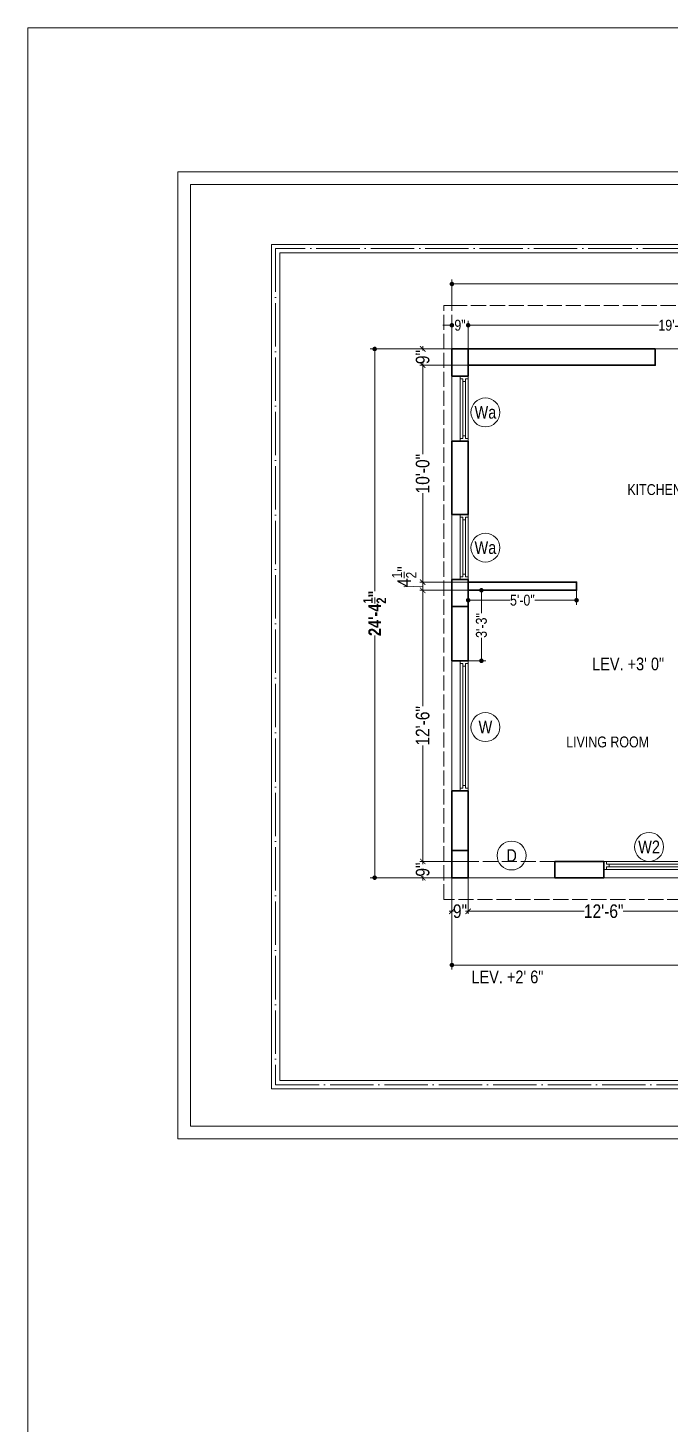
# Model space of a CAD drawing. Header units: millimetres. Extents: x 56222 to 154870, y -176352 to -121287.
# Drawn here: x 147873 to 148228, y -175580 to -174808 of the extents above; entities that cross this region are included whole.
import ezdxf

# ---------------------------------------------------------------- set-up
doc = ezdxf.new("R2010")
doc.units = ezdxf.units.MM
doc.header["$MEASUREMENT"] = 0
doc.header["$PDMODE"] = 35
doc.linetypes.add('ACAD_ISO02W100', pattern=[15, 12, -3])
doc.linetypes.add('ACAD_ISO04W100', pattern=[30, 24, -3, 0, -3])
doc.layers.get('Defpoints').update_dxf_attribs({"color": 220})
for name, color, linetype, lineweight in [('CENTERLINE ( COLUMN ) ~ DIM', 7, 'Continuous', 9), ('COLUMN', 1, 'Continuous', 30), ('GROUND FLOOR', 7, 'Continuous', 9), ('GROUND FLOOR  ( DIM )', 7, 'Continuous', 9), ('GROUND FLOOR  ( PLINE )', 251, 'Continuous', 30), ('GROUND FLOOR ( DW_RAIL )', 7, 'Continuous', 9), ('SECTION', 7, 'Continuous', 9), ('X_SHEET', 7, 'Continuous', 9)]:
    doc.layers.add(name, color=color, linetype=linetype, lineweight=lineweight)
doc.layers.add('GROUND FLOOR  ( Text )', color=251, linetype='Continuous')
doc.styles.add('Cn BT~6', font='swissc.ttf', dxfattribs={"height": 6})
doc.styles.add("Cn_BT_0'-0", font='swissc.ttf')
doc.styles.add('Cn_BT_7', font='swissc.ttf', dxfattribs={"height": 7})
doc.styles.add('Cn_BT_7½', font='swissc.ttf', dxfattribs={"height": 7.5})
doc.dimstyles.new('Cn BT~6', dxfattribs={"dimtxt": 0.18, "dimasz": 2.5, "dimexe": 2.5, "dimexo": 0, "dimgap": 0.09, "dimtad": 0, "dimdec": 3, "dimzin": 3, "dimdsep": 46, "dimlunit": 4, "dimtxsty": 'Cn BT~6', "dimblk": 'DOT', "dimcen": 0.09, "dimdle": 2, "dimclrd": 250, "dimclre": 250, "dimclrt": 5, "dimadec": 0, "dimazin": 0, "dimtfac": 0.75, "dimtdec": 3, "dimtofl": 0, "dimtmove": 0, "dimatfit": 3, "dimfxl": 1, "dimtolj": 1, "dimtzin": 0, "dimlwd": 15, "dimlwe": 15, "dimarcsym": 0})
doc.dimstyles.new('Cn_BT_7½', dxfattribs={"dimtxt": 9, "dimasz": 3, "dimexe": 1.5, "dimexo": 0, "dimgap": 0.09, "dimtad": 0, "dimdec": 3, "dimzin": 3, "dimdsep": 46, "dimlunit": 4, "dimtxsty": 'Cn_BT_7½', "dimblk": 'ARCHTICK', "dimcen": 0.09, "dimdle": 1.5, "dimclrd": 251, "dimclre": 251, "dimclrt": 14, "dimadec": 0, "dimazin": 0, "dimtfac": 0.75, "dimtdec": 3, "dimtofl": 0, "dimtmove": 0, "dimatfit": 3, "dimfxl": 0, "dimtolj": 1, "dimtzin": 0, "dimlwd": 15, "dimlwe": 15, "dimarcsym": 0})

# ---------------------------------------------------------------- blocks, each defined once
blk = doc.blocks.new('_Dot')
at = {"color": 0, "linetype": 'ByBlock', "lineweight": -2}
blk.add_line((-0.5, 0), (-1, 0), dxfattribs=at)
at = {"color": 0, "linetype": 'ByBlock', "const_width": 0.5}
blk.add_lwpolyline([(-0.25, 0, 1), (0.25, 0, 1)], format="xyb", close=True, dxfattribs=at)
blk = doc.blocks.new('*D241')
at = {"layer": 'Defpoints', "color": 0, "transparency": 16777216}
for p in [(148508.19, -174949.45), (148107.69, -174961.37), (148508.19, -174961.37)]:
    blk.add_point(p, dxfattribs=at)
at = {"layer": 'GROUND FLOOR  ( DIM )', "color": 250, "lineweight": 15, "transparency": 16777216}
for p, q in [((148107.69, -174961.37), (148107.69, -174946.95)), ((148508.19, -174961.37), (148508.19, -174946.95)), ((148110.19, -174949.45), (148295.75, -174949.45)), ((148505.69, -174949.45), (148320.12, -174949.45))]:
    blk.add_line(p, q, dxfattribs=at)
at = {"layer": 'GROUND FLOOR  ( DIM )', "color": 250, "lineweight": 15, "transparency": 16777216, "xscale": 2.5, "yscale": 2.5, "zscale": 2.5, "rotation": 180}
blk.add_blockref('_Dot', (148107.69, -174949.45), dxfattribs=at)
at = {"layer": 'GROUND FLOOR  ( DIM )', "color": 250, "lineweight": 15, "transparency": 16777216, "xscale": 2.5, "yscale": 2.5, "zscale": 2.5}
blk.add_blockref('_Dot', (148508.19, -174949.45), dxfattribs=at)
at = {"layer": 'GROUND FLOOR  ( DIM )', "color": 5, "transparency": 16777216, "insert": (148307.94, -174949.45), "char_height": 7, "attachment_point": 5, "style": "Cn_BT_0'-0"}
blk.add_mtext('\\A1;{\\fSwis721 Cn BT|b1|i0|c0|p34;33\'-4{\\H0.750000x;\\S1/2;}"}', dxfattribs=at)
blk = doc.blocks.new('*D240')
at = {"layer": 'Defpoints', "color": 0, "transparency": 16777216}
for p in [(148116.69, -174972.29), (148107.69, -174985.37), (148116.69, -174985.37)]:
    blk.add_point(p, dxfattribs=at)
at = {"layer": 'GROUND FLOOR  ( DIM )', "color": 250, "lineweight": 15, "transparency": 16777216}
for p, q in [((148107.69, -174985.37), (148107.69, -174969.79)), ((148116.69, -174985.37), (148116.69, -174969.79)), ((148105.19, -174972.29), (148102.69, -174972.29)), ((148119.19, -174972.29), (148121.69, -174972.29))]:
    blk.add_line(p, q, dxfattribs=at)
at = {"layer": 'GROUND FLOOR  ( DIM )', "color": 250, "lineweight": 15, "transparency": 16777216, "xscale": 2.5, "yscale": 2.5, "zscale": 2.5}
blk.add_blockref('_Dot', (148107.69, -174972.29), dxfattribs=at)
at = {"layer": 'GROUND FLOOR  ( DIM )', "color": 250, "lineweight": 15, "transparency": 16777216, "xscale": 2.5, "yscale": 2.5, "zscale": 2.5, "rotation": 180}
blk.add_blockref('_Dot', (148116.69, -174972.29), dxfattribs=at)
at = {"layer": 'GROUND FLOOR  ( DIM )', "color": 5, "transparency": 16777216, "insert": (148112.19, -174972.29), "char_height": 6, "attachment_point": 5, "style": 'Cn BT~6'}
blk.add_mtext('\\A1;9"', dxfattribs=at)
blk = doc.blocks.new('*D239')
at = {"layer": 'Defpoints', "color": 0, "transparency": 16777216}
for p in [(148344.69, -174972.29), (148116.69, -174985.37), (148344.69, -174994.37)]:
    blk.add_point(p, dxfattribs=at)
at = {"layer": 'GROUND FLOOR  ( DIM )', "color": 250, "lineweight": 15, "transparency": 16777216}
for p, q in [((148116.69, -174985.37), (148116.69, -174969.79)), ((148344.69, -174994.37), (148344.69, -174969.79)), ((148119.19, -174972.29), (148221.98, -174972.29)), ((148342.19, -174972.29), (148239.39, -174972.29))]:
    blk.add_line(p, q, dxfattribs=at)
at = {"layer": 'GROUND FLOOR  ( DIM )', "color": 250, "lineweight": 15, "transparency": 16777216, "xscale": 2.5, "yscale": 2.5, "zscale": 2.5, "rotation": 180}
blk.add_blockref('_Dot', (148116.69, -174972.29), dxfattribs=at)
at = {"layer": 'GROUND FLOOR  ( DIM )', "color": 250, "lineweight": 15, "transparency": 16777216, "xscale": 2.5, "yscale": 2.5, "zscale": 2.5}
blk.add_blockref('_Dot', (148344.69, -174972.29), dxfattribs=at)
at = {"layer": 'GROUND FLOOR  ( DIM )', "color": 5, "transparency": 16777216, "insert": (148230.69, -174972.29), "char_height": 6, "attachment_point": 5, "style": 'Cn BT~6'}
blk.add_mtext('\\A1;19\'-0"', dxfattribs=at)
blk = doc.blocks.new('_ArchTick')
at = {"color": 0, "linetype": 'ByBlock', "const_width": 0.15}
blk.add_lwpolyline([(-0.5, -0.5), (0.5, 0.5)], dxfattribs=at)
blk = doc.blocks.new('*D235')
at = {"layer": 'Defpoints', "color": 0, "transparency": 16777216}
for p in [(148107.69, -174985.37), (148091.54, -174994.37), (148116.69, -174994.37)]:
    blk.add_point(p, dxfattribs=at)
at = {"layer": 'GROUND FLOOR  ( DIM )', "color": 251, "lineweight": 15, "transparency": 16777216}
for p, q in [((148107.69, -174985.37), (148090.04, -174985.37)), ((148091.54, -174983.87), (148091.54, -174986.22)), ((148091.54, -174995.87), (148091.54, -174993.53)), ((148116.69, -174994.37), (148090.04, -174994.37))]:
    blk.add_line(p, q, dxfattribs=at)
at = {"layer": 'GROUND FLOOR  ( DIM )', "color": 251, "lineweight": 15, "transparency": 16777216, "xscale": 3, "yscale": 3, "zscale": 3}
for p, rotation in [((148091.54, -174985.37), 90), ((148091.54, -174994.37), 270)]:
    blk.add_blockref('_ArchTick', p, dxfattribs=dict(at, rotation=rotation))
at = {"layer": 'GROUND FLOOR  ( DIM )', "color": 14, "transparency": 16777216, "insert": (148091.54, -174989.87), "char_height": 7.5, "attachment_point": 5, "rotation": 90, "style": 'Cn_BT_7½'}
blk.add_mtext('\\A1;9"', dxfattribs=at)
blk = doc.blocks.new('*D234')
at = {"layer": 'Defpoints', "color": 0, "transparency": 16777216}
for p in [(148116.69, -174994.37), (148091.54, -175114.37), (148116.69, -175114.37)]:
    blk.add_point(p, dxfattribs=at)
at = {"layer": 'GROUND FLOOR  ( DIM )', "color": 251, "lineweight": 15, "transparency": 16777216}
for p, q in [((148091.54, -174992.87), (148091.54, -175043.51)), ((148116.69, -174994.37), (148090.04, -174994.37)), ((148091.54, -175115.87), (148091.54, -175065.23)), ((148116.69, -175114.37), (148090.04, -175114.37))]:
    blk.add_line(p, q, dxfattribs=at)
at = {"layer": 'GROUND FLOOR  ( DIM )', "color": 251, "lineweight": 15, "transparency": 16777216, "xscale": 3, "yscale": 3, "zscale": 3}
for p, rotation in [((148091.54, -174994.37), 90), ((148091.54, -175114.37), 270)]:
    blk.add_blockref('_ArchTick', p, dxfattribs=dict(at, rotation=rotation))
at = {"layer": 'GROUND FLOOR  ( DIM )', "color": 14, "transparency": 16777216, "insert": (148091.54, -175054.37), "char_height": 7.5, "attachment_point": 5, "rotation": 90, "style": 'Cn_BT_7½'}
blk.add_mtext('\\A1;10\'-0"', dxfattribs=at)
blk = doc.blocks.new('*D233')
at = {"layer": 'Defpoints', "color": 0, "transparency": 16777216}
for p in [(148116.69, -175114.37), (148091.54, -175118.87), (148116.69, -175118.87)]:
    blk.add_point(p, dxfattribs=at)
at = {"layer": 'GROUND FLOOR  ( DIM )', "color": 251, "lineweight": 15, "transparency": 16777216}
for p, q in [((148091.54, -175116.62), (148081.24, -175116.88)), ((148081.24, -175116.88), (148081.24, -175116.7)), ((148116.69, -175114.37), (148090.04, -175114.37)), ((148091.54, -175112.87), (148091.54, -175120.37)), ((148116.69, -175118.87), (148090.04, -175118.87))]:
    blk.add_line(p, q, dxfattribs=at)
at = {"layer": 'GROUND FLOOR  ( DIM )', "color": 251, "lineweight": 15, "transparency": 16777216, "xscale": 3, "yscale": 3, "zscale": 3}
for p, rotation in [((148091.54, -175114.37), 90), ((148091.54, -175118.87), 270)]:
    blk.add_blockref('_ArchTick', p, dxfattribs=dict(at, rotation=rotation))
at = {"layer": 'GROUND FLOOR  ( DIM )', "color": 14, "transparency": 16777216, "insert": (148081.24, -175111.33), "char_height": 7.5, "attachment_point": 5, "rotation": 90, "style": 'Cn_BT_7½'}
blk.add_mtext('\\A1;4{\\H0.750000x;\\S1/2;}"', dxfattribs=at)
blk = doc.blocks.new('*D232')
at = {"layer": 'Defpoints', "color": 0, "transparency": 16777216}
for p in [(148116.69, -175118.87), (148091.54, -175268.87), (148116.69, -175268.87)]:
    blk.add_point(p, dxfattribs=at)
at = {"layer": 'GROUND FLOOR  ( DIM )', "color": 251, "lineweight": 15, "transparency": 16777216}
for p, q in [((148091.54, -175117.37), (148091.54, -175183.01)), ((148116.69, -175118.87), (148090.04, -175118.87)), ((148091.54, -175270.37), (148091.54, -175204.73)), ((148116.69, -175268.87), (148090.04, -175268.87))]:
    blk.add_line(p, q, dxfattribs=at)
at = {"layer": 'GROUND FLOOR  ( DIM )', "color": 251, "lineweight": 15, "transparency": 16777216, "xscale": 3, "yscale": 3, "zscale": 3}
for p, rotation in [((148091.54, -175118.87), 90), ((148091.54, -175268.87), 270)]:
    blk.add_blockref('_ArchTick', p, dxfattribs=dict(at, rotation=rotation))
at = {"layer": 'GROUND FLOOR  ( DIM )', "color": 14, "transparency": 16777216, "insert": (148091.54, -175193.87), "char_height": 7.5, "attachment_point": 5, "rotation": 90, "style": 'Cn_BT_7½'}
blk.add_mtext('\\A1;12\'-6"', dxfattribs=at)
blk = doc.blocks.new('*D231')
at = {"layer": 'Defpoints', "color": 0, "transparency": 16777216}
for p in [(148116.69, -175268.87), (148091.54, -175277.87), (148107.69, -175277.87)]:
    blk.add_point(p, dxfattribs=at)
at = {"layer": 'GROUND FLOOR  ( DIM )', "color": 251, "lineweight": 15, "transparency": 16777216}
for p, q in [((148116.69, -175268.87), (148090.04, -175268.87)), ((148091.54, -175267.37), (148091.54, -175269.72)), ((148107.69, -175277.87), (148090.04, -175277.87)), ((148091.54, -175279.37), (148091.54, -175277.03))]:
    blk.add_line(p, q, dxfattribs=at)
at = {"layer": 'GROUND FLOOR  ( DIM )', "color": 251, "lineweight": 15, "transparency": 16777216, "xscale": 3, "yscale": 3, "zscale": 3}
for p, rotation in [((148091.54, -175268.87), 90), ((148091.54, -175277.87), 270)]:
    blk.add_blockref('_ArchTick', p, dxfattribs=dict(at, rotation=rotation))
at = {"layer": 'GROUND FLOOR  ( DIM )', "color": 14, "transparency": 16777216, "insert": (148091.54, -175273.37), "char_height": 7.5, "attachment_point": 5, "rotation": 90, "style": 'Cn_BT_7½'}
blk.add_mtext('\\A1;9"', dxfattribs=at)
blk = doc.blocks.new('*D230')
at = {"layer": 'Defpoints', "color": 0, "transparency": 16777216}
for p in [(148107.69, -175277.87), (148116.69, -175277.87), (148116.69, -175296.44)]:
    blk.add_point(p, dxfattribs=at)
at = {"layer": 'GROUND FLOOR  ( DIM )', "color": 251, "lineweight": 15, "transparency": 16777216}
for p, q in [((148107.69, -175277.87), (148107.69, -175297.94)), ((148116.69, -175277.87), (148116.69, -175297.94)), ((148106.19, -175296.44), (148108.53, -175296.44)), ((148118.19, -175296.44), (148115.84, -175296.44))]:
    blk.add_line(p, q, dxfattribs=at)
at = {"layer": 'GROUND FLOOR  ( DIM )', "color": 251, "lineweight": 15, "transparency": 16777216, "xscale": 3, "yscale": 3, "zscale": 3, "rotation": 180}
blk.add_blockref('_ArchTick', (148107.69, -175296.44), dxfattribs=at)
at = {"layer": 'GROUND FLOOR  ( DIM )', "color": 251, "lineweight": 15, "transparency": 16777216, "xscale": 3, "yscale": 3, "zscale": 3}
blk.add_blockref('_ArchTick', (148116.69, -175296.44), dxfattribs=at)
at = {"layer": 'GROUND FLOOR  ( DIM )', "color": 14, "transparency": 16777216, "insert": (148112.19, -175296.44), "char_height": 7.5, "attachment_point": 5, "style": 'Cn_BT_7½'}
blk.add_mtext('\\A1;9"', dxfattribs=at)
blk = doc.blocks.new('*D229')
at = {"layer": 'Defpoints', "color": 0, "transparency": 16777216}
for p in [(148116.69, -175277.87), (148266.69, -175277.87), (148266.69, -175296.44)]:
    blk.add_point(p, dxfattribs=at)
at = {"layer": 'GROUND FLOOR  ( DIM )', "color": 251, "lineweight": 15, "transparency": 16777216}
for p, q in [((148116.69, -175277.87), (148116.69, -175297.94)), ((148266.69, -175277.87), (148266.69, -175297.94)), ((148115.19, -175296.44), (148180.83, -175296.44)), ((148268.19, -175296.44), (148202.55, -175296.44))]:
    blk.add_line(p, q, dxfattribs=at)
at = {"layer": 'GROUND FLOOR  ( DIM )', "color": 251, "lineweight": 15, "transparency": 16777216, "xscale": 3, "yscale": 3, "zscale": 3, "rotation": 180}
blk.add_blockref('_ArchTick', (148116.69, -175296.44), dxfattribs=at)
at = {"layer": 'GROUND FLOOR  ( DIM )', "color": 251, "lineweight": 15, "transparency": 16777216, "xscale": 3, "yscale": 3, "zscale": 3}
blk.add_blockref('_ArchTick', (148266.69, -175296.44), dxfattribs=at)
at = {"layer": 'GROUND FLOOR  ( DIM )', "color": 14, "transparency": 16777216, "insert": (148191.69, -175296.44), "char_height": 7.5, "attachment_point": 5, "style": 'Cn_BT_7½'}
blk.add_mtext('\\A1;12\'-6"', dxfattribs=at)
blk = doc.blocks.new('*D216')
at = {"layer": 'Defpoints', "color": 0, "transparency": 16777216}
for p in [(148116.69, -175118.87), (148116.69, -175157.87), (148124.03, -175157.87)]:
    blk.add_point(p, dxfattribs=at)
at = {"layer": 'GROUND FLOOR  ( DIM )', "color": 250, "lineweight": 15, "transparency": 16777216}
for p, q in [((148116.69, -175118.87), (148126.53, -175118.87)), ((148124.03, -175121.37), (148124.03, -175131.51)), ((148124.03, -175155.37), (148124.03, -175145.23)), ((148116.69, -175157.87), (148126.53, -175157.87))]:
    blk.add_line(p, q, dxfattribs=at)
at = {"layer": 'GROUND FLOOR  ( DIM )', "color": 250, "lineweight": 15, "transparency": 16777216, "xscale": 2.5, "yscale": 2.5, "zscale": 2.5}
for p, rotation in [((148124.03, -175118.87), 90), ((148124.03, -175157.87), 270)]:
    blk.add_blockref('_Dot', p, dxfattribs=dict(at, rotation=rotation))
at = {"layer": 'GROUND FLOOR  ( DIM )', "color": 5, "transparency": 16777216, "insert": (148124.03, -175138.37), "char_height": 6, "attachment_point": 5, "rotation": 90, "style": 'Cn BT~6'}
blk.add_mtext('\\A1;3\'-3"', dxfattribs=at)
blk = doc.blocks.new('*D206')
at = {"layer": 'Defpoints', "color": 0, "transparency": 16777216}
for p in [(148116.69, -175118.87), (148176.69, -175118.87), (148176.69, -175124.38)]:
    blk.add_point(p, dxfattribs=at)
at = {"layer": 'GROUND FLOOR  ( DIM )', "color": 250, "lineweight": 15, "transparency": 16777216}
for p, q in [((148116.69, -175118.87), (148116.69, -175126.88)), ((148119.19, -175124.38), (148139.84, -175124.38)), ((148174.19, -175124.38), (148153.54, -175124.38)), ((148176.69, -175118.87), (148176.69, -175126.88))]:
    blk.add_line(p, q, dxfattribs=at)
at = {"layer": 'GROUND FLOOR  ( DIM )', "color": 250, "lineweight": 15, "transparency": 16777216, "xscale": 2.5, "yscale": 2.5, "zscale": 2.5, "rotation": 180}
blk.add_blockref('_Dot', (148116.69, -175124.38), dxfattribs=at)
at = {"layer": 'GROUND FLOOR  ( DIM )', "color": 250, "lineweight": 15, "transparency": 16777216, "xscale": 2.5, "yscale": 2.5, "zscale": 2.5}
blk.add_blockref('_Dot', (148176.69, -175124.38), dxfattribs=at)
at = {"layer": 'GROUND FLOOR  ( DIM )', "color": 5, "transparency": 16777216, "insert": (148146.69, -175124.38), "char_height": 6, "attachment_point": 5, "style": 'Cn BT~6'}
blk.add_mtext('\\A1;5\'-0"', dxfattribs=at)
blk = doc.blocks.new('*D202')
at = {"layer": 'Defpoints', "color": 0, "transparency": 16777216}
for p in [(148107.69, -174985.37), (148064.97, -175277.87), (148107.69, -175277.87)]:
    blk.add_point(p, dxfattribs=at)
at = {"layer": 'GROUND FLOOR  ( DIM )', "color": 250, "lineweight": 15, "transparency": 16777216}
for p, q in [((148107.69, -174985.37), (148062.47, -174985.37)), ((148064.97, -174987.87), (148064.97, -175119.45)), ((148064.97, -175275.37), (148064.97, -175143.8)), ((148107.69, -175277.87), (148062.47, -175277.87))]:
    blk.add_line(p, q, dxfattribs=at)
at = {"layer": 'GROUND FLOOR  ( DIM )', "color": 250, "lineweight": 15, "transparency": 16777216, "xscale": 2.5, "yscale": 2.5, "zscale": 2.5}
for p, rotation in [((148064.97, -174985.37), 90), ((148064.97, -175277.87), 270)]:
    blk.add_blockref('_Dot', p, dxfattribs=dict(at, rotation=rotation))
at = {"layer": 'GROUND FLOOR  ( DIM )', "color": 5, "transparency": 16777216, "insert": (148064.97, -175131.62), "char_height": 7, "attachment_point": 5, "rotation": 90, "style": "Cn_BT_0'-0"}
blk.add_mtext('\\A1;{\\fSwis721 Cn BT|b1|i0|c0|p34;24\'-4{\\H0.750000x;\\S1/2;}"}', dxfattribs=at)
blk = doc.blocks.new('*D201')
at = {"layer": 'Defpoints', "color": 0, "transparency": 16777216}
for p in [(148107.69, -175277.87), (148508.19, -175277.87), (148508.19, -175326.16)]:
    blk.add_point(p, dxfattribs=at)
at = {"layer": 'GROUND FLOOR  ( DIM )', "color": 250, "lineweight": 15, "transparency": 16777216}
for p, q in [((148107.69, -175277.87), (148107.69, -175328.66)), ((148508.19, -175277.87), (148508.19, -175328.66)), ((148110.19, -175326.16), (148295.75, -175326.16)), ((148505.69, -175326.16), (148320.12, -175326.16))]:
    blk.add_line(p, q, dxfattribs=at)
at = {"layer": 'GROUND FLOOR  ( DIM )', "color": 250, "lineweight": 15, "transparency": 16777216, "xscale": 2.5, "yscale": 2.5, "zscale": 2.5, "rotation": 180}
blk.add_blockref('_Dot', (148107.69, -175326.16), dxfattribs=at)
at = {"layer": 'GROUND FLOOR  ( DIM )', "color": 250, "lineweight": 15, "transparency": 16777216, "xscale": 2.5, "yscale": 2.5, "zscale": 2.5}
blk.add_blockref('_Dot', (148508.19, -175326.16), dxfattribs=at)
at = {"layer": 'GROUND FLOOR  ( DIM )', "color": 5, "transparency": 16777216, "insert": (148307.94, -175326.16), "char_height": 7, "attachment_point": 5, "style": "Cn_BT_0'-0"}
blk.add_mtext('\\A1;{\\fSwis721 Cn BT|b1|i0|c0|p34;33\'-4{\\H0.750000x;\\S1/2;}"}', dxfattribs=at)

msp = doc.modelspace()

# ---------------------------------------------------------------- linework, layer by layer
at = {"layer": 'CENTERLINE ( COLUMN ) ~ DIM'}
for p, q in [((148107.6875, -175000.3723), (148116.6875, -175000.3723)), ((148107.6875, -175036.3723), (148116.6875, -175036.3723)), ((148107.6875, -175076.8723), (148116.6875, -175076.8723))]:
    msp.add_line(p, q, dxfattribs=at)
at = {"layer": 'COLUMN'}
for points in [[(148107.6875, -174985.3723), (148116.6875, -174985.3723), (148116.6875, -175000.3723), (148107.6875, -175000.3723)], [(148107.6875, -175112.8723), (148116.6875, -175112.8723), (148116.6875, -175127.8723), (148107.6875, -175127.8723)], [(148107.6875, -175262.8723), (148116.6875, -175262.8723), (148116.6875, -175277.8723), (148107.6875, -175277.8723)]]:
    msp.add_lwpolyline(points, close=True, dxfattribs=at)
at = {"layer": 'GROUND FLOOR'}
for p, q in [((148007.9375, -174927.6223), (148508.1875, -174927.6223)), ((148007.9375, -174927.6223), (148007.9375, -175394.6223)), ((148012.4375, -174932.1223), (148508.1875, -174932.1223)), ((148012.4375, -174932.1223), (148012.4375, -175390.1223)), ((148107.6875, -174985.3723), (148107.6875, -175277.8723)), ((148508.1875, -174985.3723), (148107.6875, -174985.3723)), ((148220.1875, -174985.3723), (148220.1875, -174994.3723)), ((148116.6875, -174994.3723), (148116.6875, -175114.3723)), ((148220.1875, -174994.3723), (148116.6875, -174994.3723)), ((148116.6875, -175036.3723), (148107.6875, -175036.3723)), ((148116.6875, -175076.8723), (148107.6875, -175076.8723)), ((148176.6875, -175114.3723), (148116.6875, -175114.3723)), ((148176.6875, -175114.3723), (148176.6875, -175118.8723)), ((148116.6875, -175118.8723), (148116.6875, -175277.8723)), ((148176.6875, -175118.8723), (148116.6875, -175118.8723)), ((148116.6875, -175157.8723), (148107.6875, -175157.8723)), ((148116.6875, -175229.8723), (148107.6875, -175229.8723)), ((148266.6875, -175268.8723), (148164.6875, -175268.8723)), ((148164.6875, -175268.8723), (148164.6875, -175277.8723)), ((148191.6875, -175277.8723), (148191.6875, -175268.8723)), ((148508.1875, -175277.8723), (148107.6875, -175277.8723)), ((148007.9375, -175394.6223), (148508.1875, -175394.6223)), ((148012.4375, -175390.1223), (148508.1875, -175390.1223))]:
    msp.add_line(p, q, dxfattribs=at)
at = {"layer": 'GROUND FLOOR', "linetype": 'ACAD_ISO02W100', "ltscale": 0.7}
for p, q in [((148107.6875, -174985.3723), (148107.6875, -174961.3723)), ((148164.6875, -175268.8723), (148116.6875, -175268.8723))]:
    msp.add_line(p, q, dxfattribs=at)
at = {"layer": 'GROUND FLOOR', "color": 1, "linetype": 'ACAD_ISO04W100'}
msp.add_lwpolyline([(148508.1875, -174929.8723), (148010.1875, -174929.8723), (148010.1875, -175392.3723), (148508.1875, -175392.3723)], dxfattribs=at)
at = {"layer": 'GROUND FLOOR', "color": 1, "linetype": 'ACAD_ISO02W100', "ltscale": 0.7}
msp.add_lwpolyline([(148266.6875, -175277.8723), (148266.6875, -175289.8723), (148103.1875, -175289.8723), (148103.1875, -174961.3723), (148107.6875, -174961.3723)], dxfattribs=at)
at = {"layer": 'GROUND FLOOR', "linetype": 'ACAD_ISO02W100', "ltscale": 0.7}
msp.add_lwpolyline([(148107.6875, -174961.3723), (148503.6875, -174961.3723)], dxfattribs=at)
at = {"layer": 'GROUND FLOOR  ( DIM )', "color": 5}
for centre in [(148126.2417, -175020.4526), (148126.2417, -175095.3018), (148126.2417, -175194.5698), (148216.7931, -175260.8506), (148140.7342, -175265.5972)]:
    msp.add_circle(centre, 8, dxfattribs=at)
at = {"layer": 'GROUND FLOOR  ( PLINE )'}
for points in [[(148220.1875, -174985.3723), (148107.6875, -174985.3723), (148107.6875, -175000.3723), (148116.6875, -175000.3723), (148116.6875, -174994.3723), (148220.1875, -174994.3723)], [(148116.6875, -175076.8723), (148107.6875, -175076.8723), (148107.6875, -175036.3723), (148116.6875, -175036.3723)], [(148116.6875, -175118.8723), (148176.6875, -175118.8723), (148176.6875, -175114.3723), (148116.6875, -175114.3723), (148116.6875, -175112.8723), (148107.6875, -175112.8723), (148107.6875, -175157.8723), (148116.6875, -175157.8723)], [(148116.6875, -175229.8723), (148107.6875, -175229.8723), (148107.6875, -175277.8723), (148116.6875, -175277.8723)], [(148191.6875, -175268.8723), (148164.6875, -175268.8723), (148164.6875, -175277.8723), (148191.6875, -175277.8723)]]:
    msp.add_lwpolyline(points, close=True, dxfattribs=at)
at = {"layer": 'GROUND FLOOR ( DW_RAIL )'}
for points in [[(148116.6875, -175036.3723), (148116.6875, -175034.8723), (148115.1875, -175034.8723), (148115.1875, -175033.3723), (148113.6875, -175033.3723), (148113.6875, -175003.3723), (148115.1875, -175003.3723), (148115.1875, -175001.8723), (148116.6875, -175001.8723), (148116.6875, -175000.3723), (148112.1875, -175000.3723), (148112.1875, -175001.8723), (148113.6875, -175001.8723), (148113.6875, -175003.3723), (148115.1875, -175003.3723), (148115.1875, -175033.3723), (148113.6875, -175033.3723), (148113.6875, -175034.8723), (148112.1875, -175034.8723), (148112.1875, -175036.3723), (148116.6875, -175036.3723), (148116.6875, -175000.3723), (148112.1875, -175000.3723), (148112.1875, -175036.3723)], [(148116.6875, -175112.8723), (148116.6875, -175111.3723), (148115.1875, -175111.3723), (148115.1875, -175109.8723), (148113.6875, -175109.8723), (148113.6875, -175079.8723), (148115.1875, -175079.8723), (148115.1875, -175078.3723), (148116.6875, -175078.3723), (148116.6875, -175076.8723), (148112.1875, -175076.8723), (148112.1875, -175078.3723), (148113.6875, -175078.3723), (148113.6875, -175079.8723), (148115.1875, -175079.8723), (148115.1875, -175109.8723), (148113.6875, -175109.8723), (148113.6875, -175111.3723), (148112.1875, -175111.3723), (148112.1875, -175112.8723), (148116.6875, -175112.8723), (148116.6875, -175076.8723), (148112.1875, -175076.8723), (148112.1875, -175112.8723)], [(148116.6875, -175229.8723), (148116.6875, -175228.3723), (148115.1875, -175228.3723), (148115.1875, -175226.8723), (148113.6875, -175226.8723), (148113.6875, -175160.8723), (148115.1875, -175160.8723), (148115.1875, -175159.3723), (148116.6875, -175159.3723), (148116.6875, -175157.8723), (148112.1875, -175157.8723), (148112.1875, -175159.3723), (148113.6875, -175159.3723), (148113.6875, -175160.8723), (148115.1875, -175160.8723), (148115.1875, -175226.8723), (148113.6875, -175226.8723), (148113.6875, -175228.3723), (148112.1875, -175228.3723), (148112.1875, -175229.8723), (148116.6875, -175229.8723), (148116.6875, -175157.8723), (148112.1875, -175157.8723), (148112.1875, -175229.8723)], [(148239.6875, -175268.8723), (148238.1875, -175268.8723), (148238.1875, -175270.3723), (148236.6875, -175270.3723), (148236.6875, -175271.8723), (148194.6875, -175271.8723), (148194.6875, -175270.3723), (148193.1875, -175270.3723), (148193.1875, -175268.8723), (148191.6875, -175268.8723), (148191.6875, -175273.3723), (148193.1875, -175273.3723), (148193.1875, -175271.8723), (148194.6875, -175271.8723), (148194.6875, -175270.3723), (148236.6875, -175270.3723), (148236.6875, -175271.8723), (148238.1875, -175271.8723), (148238.1875, -175273.3723), (148239.6875, -175273.3723), (148239.6875, -175268.8723), (148191.6875, -175268.8723), (148191.6875, -175273.3723), (148239.6875, -175273.3723)]]:
    msp.add_lwpolyline(points, close=True, dxfattribs=at)
at = {"layer": 'SECTION'}
msp.add_lwpolyline([(147873.111, -174807.8014), (151005.4513, -174807.8014), (151005.4513, -176352.3903), (147873.111, -176352.3903)], close=True, dxfattribs=at)
at = {"layer": 'X_SHEET'}
for points in [[(148723.2492, -175422.2563), (147956.1008, -175422.2563), (147956.1008, -174887.3234), (148723.2492, -174887.3234)], [(148716.2492, -175415.2563), (147963.1008, -175415.2563), (147963.1008, -174894.3234), (148716.2492, -174894.3234)]]:
    msp.add_lwpolyline(points, close=True, dxfattribs=at)

# ---------------------------------------------------------------- texts
at = {"layer": 'GROUND FLOOR  ( DIM )', "color": 5, "char_height": 7, "attachment_point": 5, "style": 'Cn_BT_7'}
for s, insert in [('Wa', (148126.2417, -175020.4526)), ('Wa', (148126.2417, -175095.3018)), ('W', (148126.2417, -175194.5698)), ('D', (148140.7342, -175265.5972)), ('W2', (148216.7931, -175260.8506))]:
    msp.add_mtext(s, dxfattribs=dict(at, insert=insert))
at = {"layer": 'GROUND FLOOR  ( Text )', "char_height": 6, "attachment_point": 5, "style": "Cn_BT_0'-0"}
for s, insert in [('KITCHEN / DINING', (148234.7692, -175063.2002)), ('LIVING ROOM', (148193.8568, -175202.8145))]:
    msp.add_mtext(s, dxfattribs=dict(at, insert=insert))
at = {"layer": 'GROUND FLOOR  ( Text )', "color": 1, "char_height": 7, "attachment_point": 5, "style": "Cn_BT_0'-0"}
for s, insert in [('LEV. +3\' 0"', (148205.2123, -175159.6833)), ('LEV. +2\' 6"', (148138.4308, -175332.8037))]:
    msp.add_mtext(s, dxfattribs=dict(at, insert=insert))

# ---------------------------------------------------------------- dimensions: what is measured, and where the dimension line sits
at = {"layer": 'GROUND FLOOR  ( DIM )'}
for base, p1, p2, picture, middle in [((148508.1876, -174949.4485), (148107.6875, -174961.3723), (148508.1876, -174961.3723), '*D241', (148307.9376, -174949.4485)), ((148508.1875, -175326.1639), (148107.6875, -175277.8723), (148508.1875, -175277.8723), '*D201', (148307.9375, -175326.1639))]:
    dim = msp.add_linear_dim(base=base, p1=p1, p2=p2, text='{\\fSwis721 Cn BT|b1|i0|c0|p34;<>}', dimstyle='Cn BT~6', override={"dimtxt": 7, "dimtxsty": "Cn_BT_0'-0"}, dxfattribs=at)
    dim.commit()
    dim.dimension.update_dxf_attribs({"geometry": picture, "text_midpoint": middle})
for base, p1, p2, dimstyle, picture, middle in [((148116.6875, -174972.2938), (148107.6875, -174985.3723), (148116.6875, -174985.3723), 'Cn BT~6', '*D240', (148112.1875, -174972.2938)), ((148176.6875, -175124.3825), (148116.6875, -175118.8723), (148176.6875, -175118.8723), 'Cn BT~6', '*D206', (148146.6875, -175124.3825)), ((148116.6875, -175296.4441), (148107.6875, -175277.8723), (148116.6875, -175277.8723), 'Cn_BT_7½', '*D230', (148112.1875, -175296.4441)), ((148266.6875, -175296.4441), (148116.6875, -175277.8723), (148266.6875, -175277.8723), 'Cn_BT_7½', '*D229', (148191.6875, -175296.4441))]:
    dim = msp.add_linear_dim(base=base, p1=p1, p2=p2, dimstyle=dimstyle, dxfattribs=at)
    dim.commit()
    dim.dimension.update_dxf_attribs({"geometry": picture, "text_midpoint": middle})
dim = msp.add_linear_dim(base=(148344.6875, -174972.2938), p1=(148116.6875, -174985.3723), p2=(148344.6875, -174994.3723), dimstyle='Cn BT~6', override={"dimtmove": 1}, dxfattribs=at)
dim.commit()
dim.dimension.update_dxf_attribs({"geometry": '*D239', "text_midpoint": (148230.6875, -174972.2938)})
dim = msp.add_linear_dim(base=(148064.9727, -175277.8723), p1=(148107.6875, -174985.3723), p2=(148107.6875, -175277.8723), angle=90, text='{\\fSwis721 Cn BT|b1|i0|c0|p34;<>}', dimstyle='Cn BT~6', override={"dimtxt": 7, "dimtxsty": "Cn_BT_0'-0"}, dxfattribs=at)
dim.commit()
dim.dimension.update_dxf_attribs({"geometry": '*D202', "text_midpoint": (148064.9727, -175131.6223)})
for base, p1, p2, dimstyle, picture, middle in [((148091.5381, -174994.3723), (148107.6875, -174985.3723), (148116.6875, -174994.3723), 'Cn_BT_7½', '*D235', (148091.5381, -174989.8723)), ((148091.5381, -175114.3723), (148116.6875, -174994.3723), (148116.6875, -175114.3723), 'Cn_BT_7½', '*D234', (148091.5381, -175054.3723)), ((148091.5381, -175268.8723), (148116.6875, -175118.8723), (148116.6875, -175268.8723), 'Cn_BT_7½', '*D232', (148091.5381, -175193.8723)), ((148124.0304, -175157.8723), (148116.6875, -175118.8723), (148116.6875, -175157.8723), 'Cn BT~6', '*D216', (148124.0304, -175138.3723)), ((148091.5381, -175277.8723), (148116.6875, -175268.8723), (148107.6875, -175277.8723), 'Cn_BT_7½', '*D231', (148091.5381, -175273.3723))]:
    dim = msp.add_linear_dim(base=base, p1=p1, p2=p2, angle=90, dimstyle=dimstyle, dxfattribs=at)
    dim.commit()
    dim.dimension.update_dxf_attribs({"geometry": picture, "text_midpoint": middle})
dim = msp.add_linear_dim(base=(148091.5381, -175118.8723), p1=(148116.6875, -175114.3723), p2=(148116.6875, -175118.8723), angle=90, dimstyle='Cn_BT_7½', override={"dimtmove": 1}, dxfattribs=at)
dim.commit()
dim.dimension.update_dxf_attribs({"geometry": '*D233', "text_midpoint": (148081.245, -175116.6126), "dimtype": 160})

doc.saveas('drawing.dxf')
